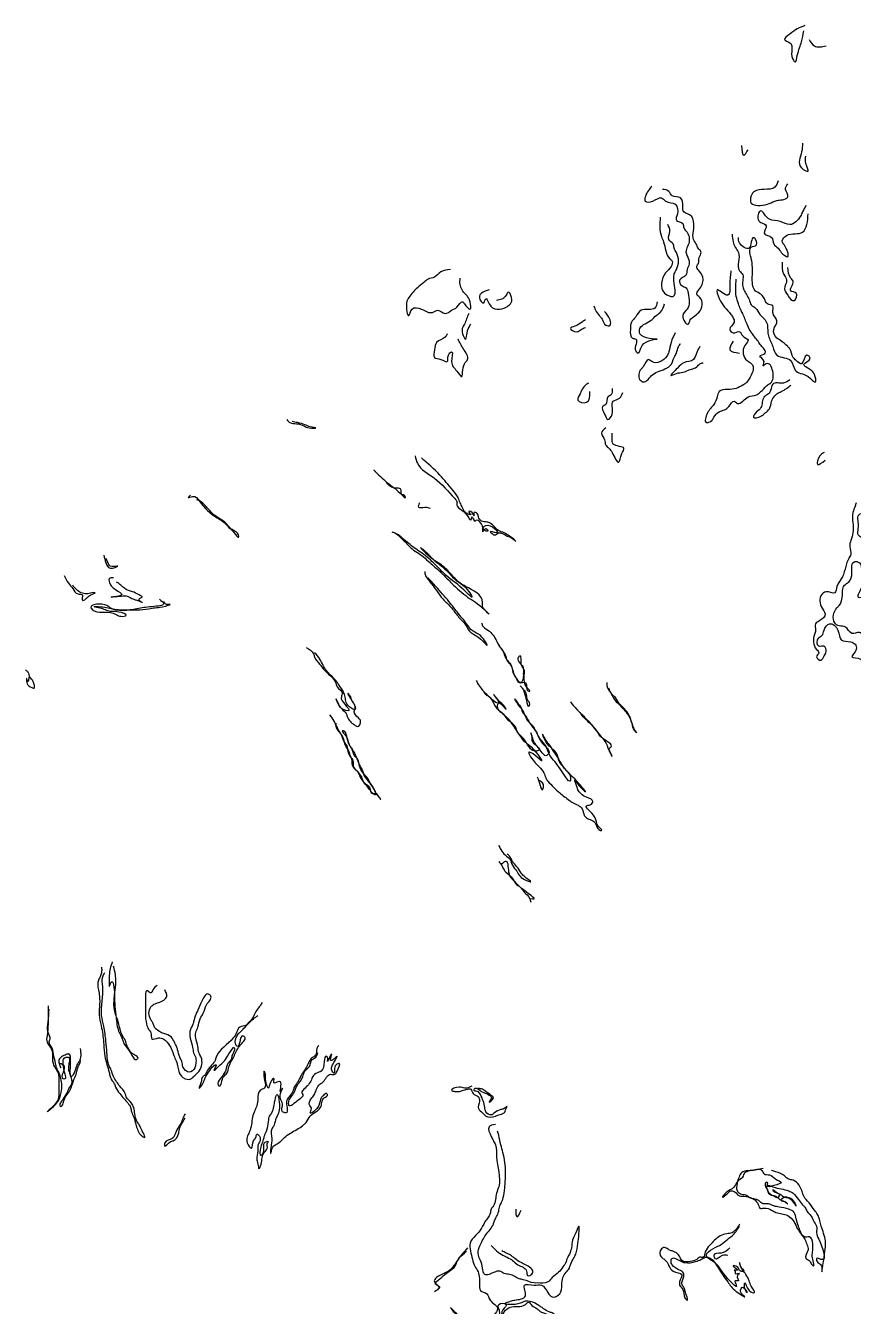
# Model space of a CAD drawing. Header units: metres. Extents: x 0 to 100, y 0 to 141.
# Drawn here: x 40.4 to 59.73, y 105.1 to 135.03 of the extents above; entities that cross this region are included whole.
import ezdxf

# ---------------------------------------------------------------- set-up
doc = ezdxf.new("R2010")
doc.units = ezdxf.units.M

msp = doc.modelspace()

# ---------------------------------------------------------------- linework, layer by layer
for points in [[(58.6, 135.025), (58.425, 134.95), (58.25, 134.825), (58.125, 134.7), (58.25, 134.625), (58.3, 134.525), (58.3, 134.3), (58.375, 134.175), (58.425, 134.325), (58.525, 134.65), (58.575, 134.9)], [(58.7, 134.7), (58.825, 134.55), (59.1, 134.55)], [(58.55, 132.275), (58.525, 132.075), (58.525, 131.7), (58.675, 131.625), (58.625, 131.8), (58.625, 131.975)], [(57.125, 132.225), (57.175, 132), (57.275, 132.125)], [(57.975, 131.4), (57.9, 131.25), (57.65, 131.2), (57.425, 131.15), (57.35, 131.05), (57.35, 130.875), (57.5, 130.825), (57.725, 130.85), (57.9, 130.925), (58, 130.95), (58.15, 130.975), (58.2, 131.025), (58.15, 131.2), (58.2, 131.325)], [(55.025, 131.275), (54.95, 131.175), (54.875, 130.925), (55.05, 130.925), (55.25, 131), (55.35, 130.925), (55.575, 130.85), (55.625, 130.625), (55.6, 130.475), (55.75, 130.4), (55.775, 130.3), (55.85, 130.2), (55.875, 129.9), (55.825, 129.775), (55.9, 129.45), (55.85, 129.325), (55.825, 129.2), (55.675, 129.075), (55.725, 128.95), (55.825, 128.9), (55.875, 128.775), (55.85, 128.4), (55.75, 128.25), (55.875, 128.05), (55.925, 128.15), (56, 128.225), (56.125, 128.325), (56.15, 128.675), (56.075, 128.75), (56.125, 128.85), (56.225, 129.1), (56.15, 129.275), (56.075, 129.375), (56.125, 129.5), (56.125, 129.575), (56.175, 129.7), (56.175, 129.75), (56.125, 129.8), (56.075, 129.9), (56, 130.025), (56, 130.225), (56, 130.45), (55.95, 130.575), (55.775, 130.675), (55.75, 130.8), (55.7, 131), (55.5, 131.05), (55.425, 131.15), (55.275, 131.2)], [(58.625, 130.825), (58.55, 130.675), (58.5, 130.575), (58.25, 130.375), (58.025, 130.45), (57.775, 130.5), (57.65, 130.625), (57.575, 130.7), (57.5, 130.525), (57.575, 130.425), (57.7, 130.35), (57.65, 130.175), (57.825, 130.075), (57.875, 129.925), (57.975, 129.825), (58.05, 129.725), (58.2, 129.625), (58.15, 129.85), (58.075, 130), (58.175, 130.125), (58.55, 130.2), (58.65, 130.375), (58.675, 130.625)], [(55.225, 130.55), (55.25, 130.1), (55.3, 129.975), (55.45, 129.575), (55.5, 129.525), (55.475, 129.4), (55.35, 129.25), (55.325, 128.775), (55.525, 128.7), (55.55, 129.225), (55.6, 129.325), (55.65, 129.525), (55.6, 129.725), (55.55, 129.825), (55.525, 129.925), (55.425, 130.025), (55.45, 130.225), (55.4, 130.375)], [(56.9, 130.15), (56.925, 129.975), (56.975, 129.85), (57.05, 129.725), (57.075, 129.3), (57.15, 129.2), (57.15, 129.075), (57.175, 128.85), (57.3, 128.625), (57.35, 128.5), (57.45, 128.425), (57.55, 128.275), (57.675, 128.15), (57.725, 128.025), (57.75, 127.775), (57.8, 127.65), (57.85, 127.525), (57.95, 127.325), (58.275, 127.2), (58.375, 126.975), (58.675, 126.825), (58.85, 126.7), (58.825, 126.875), (58.625, 127.05), (58.575, 127.1), (58.725, 127.25), (58.65, 127.325), (58.525, 127.125), (58.4, 127.2), (58.325, 127.275), (58.25, 127.475), (58.2, 127.525), (58.025, 127.675), (57.95, 127.725), (57.875, 127.925), (57.95, 128.125), (57.85, 128.325), (57.85, 128.475), (57.725, 128.525), (57.675, 128.6), (57.575, 128.75), (57.45, 128.825), (57.375, 129.025), (57.375, 129.2), (57.375, 129.375), (57.35, 129.575), (57.325, 129.675), (57.35, 129.85), (57.475, 129.9), (57.4, 130.075), (57.35, 129.975), (57.3, 129.825), (57.075, 129.95), (57.05, 130.075)], [(50.325, 129.325), (50.1, 129.275), (49.95, 129.15), (49.8, 129.1), (49.7, 129.025), (49.55, 128.9), (49.45, 128.8), (49.35, 128.675), (49.3, 128.55), (49.35, 128.25), (49.425, 128.4), (49.65, 128.4), (49.9, 128.325), (50.025, 128.375), (50.2, 128.3), (50.35, 128.375), (50.475, 128.45), (50.6, 128.575), (50.65, 128.525), (50.775, 128.4), (50.725, 128.7), (50.675, 128.75), (50.55, 128.975), (50.55, 129.125)], [(56.875, 129.3), (56.85, 128.975), (56.8, 128.725), (56.55, 128.85), (56.6, 128.65), (56.725, 128.45), (56.875, 128.275), (56.925, 128.2), (56.95, 128.1), (56.85, 127.925), (56.925, 127.85), (57.075, 127.875), (57.15, 127.775), (57.275, 127.675), (57.2, 127.55), (57.25, 127.2), (57.325, 127.15), (57.375, 127.1), (57.3, 126.775), (57.225, 126.675), (57.15, 126.625), (57, 126.55), (56.8, 126.525), (56.6, 126.475), (56.55, 126.35), (56.475, 126.175), (56.325, 125.975), (56.3, 125.75), (56.425, 125.8), (56.475, 125.875), (56.6, 126), (56.725, 126.05), (56.825, 126.125), (56.95, 126.25), (57.025, 126.2), (57.15, 126.25), (57.275, 126.35), (57.475, 126.4), (57.55, 126.45), (57.65, 126.55), (57.725, 126.625), (57.8, 126.675), (57.85, 126.95), (57.7, 127.125), (57.625, 127.075), (57.65, 127.175), (57.55, 127.3), (57.675, 127.375), (57.6, 127.525), (57.525, 127.625), (57.45, 127.725), (57.375, 127.825), (57.325, 127.9), (57.25, 128.05), (57.15, 128.3), (57.1, 128.4), (57.05, 128.525), (57, 128.7), (57, 129.1)], [(58.075, 129.5), (58.1, 129.225), (58.175, 129.075), (58.125, 128.875), (58.2, 128.725), (58.35, 128.6), (58.4, 128.775), (58.275, 128.825), (58.325, 129.05), (58.275, 129.125), (58.2, 129.375)], [(51.225, 128.85), (51.05, 128.775), (51, 128.675), (51.1, 128.55), (51.15, 128.65), (51.225, 128.525), (51.625, 128.45), (51.725, 128.525), (51.75, 128.675), (51.675, 128.8), (51.625, 128.725), (51.4, 128.6)], [(53.675, 128.475), (53.725, 128.35), (53.825, 128.225), (53.875, 128.15), (53.95, 128.025), (54.05, 128.025), (54.05, 128.15), (53.925, 128.35)], [(55.15, 128.575), (55.1, 128.425), (54.775, 128.375), (54.65, 128.225), (54.55, 128.1), (54.525, 127.925), (54.575, 127.725), (54.65, 127.7), (54.65, 127.425), (54.7, 127.375), (54.8, 127.55), (55.15, 127.7), (54.75, 127.825), (54.75, 127.95), (55.025, 128.15), (55.125, 128.25), (55.225, 128.325), (55.325, 128.525)], [(50.75, 128.3), (50.7, 128.175), (50.65, 128.05), (50.6, 127.95), (50.675, 127.7), (50.725, 127.9), (50.8, 128.05)], [(53.475, 128.15), (53.4, 128.1), (53.225, 128), (53.125, 127.95), (53.275, 127.875), (53.375, 127.925), (53.475, 127.975)], [(50.25, 127.825), (50.2, 127.75), (50, 127.625), (49.95, 127.45), (49.95, 127.275), (50.1, 127.225), (50.25, 127.175), (50.275, 127.325), (50.35, 127.4), (50.35, 127.175), (50.475, 126.95), (50.575, 126.825), (50.65, 127.125), (50.725, 127.225), (50.625, 127.475), (50.5, 127.7)], [(55.575, 127.85), (55.475, 127.625), (55.425, 127.4), (55.375, 127.3), (55.025, 127.175), (54.95, 127.225), (54.825, 127.05), (54.775, 127), (54.75, 126.75), (54.825, 126.7), (55.05, 126.875), (55.2, 126.95), (55.375, 127.025), (55.45, 127.075), (55.55, 127.275), (55.6, 127.375), (55.65, 127.525), (55.7, 127.6)], [(56.15, 127.525), (56.1, 127.45), (56, 127.225), (55.775, 127.15), (55.625, 127.025), (55.475, 126.85), (55.6, 126.9), (55.75, 126.925), (55.95, 127), (56.075, 127.05), (56.15, 127.125), (56.225, 127.15)], [(56.925, 127.65), (56.85, 127.45), (57.075, 127.375)], [(53.55, 126.675), (53.475, 126.625), (53.35, 126.425), (53.3, 126.275), (53.5, 126.225), (53.575, 126.475)], [(58.25, 126.75), (58.1, 126.675), (57.85, 126.65), (57.8, 126.5), (57.75, 126.425), (57.65, 126.35), (57.575, 126.1), (57.475, 126), (57.4, 125.875), (57.575, 125.9), (57.675, 125.975), (57.775, 126.075), (57.825, 126.25), (57.9, 126.375), (57.95, 126.425), (58.05, 126.475), (58.175, 126.55), (58.275, 126.625)], [(54.1, 126.55), (54.075, 126.4), (54, 126.35), (53.95, 126.175), (53.875, 126.125), (53.925, 125.95), (54, 125.825), (54.1, 125.95), (54.125, 126.25), (54.275, 126.325), (54.35, 126.45)], [(46.5, 125.825), (46.575, 125.75), (46.725, 125.725), (46.9, 125.675), (47.025, 125.625), (47.175, 125.625), (47.05, 125.65), (46.925, 125.7), (46.75, 125.75), (46.625, 125.775)], [(53.95, 125.625), (53.85, 125.5), (53.925, 125.35), (53.95, 125.225), (54.025, 125.15), (54.1, 125.05), (54.25, 124.825), (54.325, 125.025), (54.375, 125.15), (54.125, 125.25), (54.1, 125.375), (54.1, 125.5)], [(49.5, 124.975), (49.55, 124.8), (49.95, 124.45), (50.425, 123.975), (50.475, 123.9), (50.475, 123.825), (50.6, 123.7), (50.75, 123.525), (50.8, 123.475), (50.825, 123.55), (50.9, 123.45), (50.925, 123.475), (51.025, 123.4), (51.075, 123.275), (51.075, 123.2), (51.15, 123.275), (51.2, 123.225), (51.1, 123.25), (51.15, 123.35), (51.4, 123.175), (51.25, 123.2), (51.275, 123.175), (51.35, 123.125), (51.45, 123.175), (51.65, 123.1), (51.725, 123.075), (51.85, 122.975), (51.8, 123.025), (51.7, 123.1), (51.575, 123.175), (51.45, 123.225), (51.25, 123.4), (51.175, 123.425), (51.05, 123.45), (50.975, 123.55), (50.95, 123.625), (50.875, 123.65), (50.875, 123.575), (50.8, 123.675), (50.75, 123.675), (50.8, 123.6), (50.675, 123.65), (50.6, 123.775), (50.55, 123.875), (50.5, 124), (50.375, 124.175), (50.075, 124.525), (49.65, 124.925)], [(59.05, 125.05), (58.95, 124.975), (58.9, 124.775), (59.075, 124.875)], [(48.525, 124.65), (48.575, 124.6), (48.875, 124.325), (49.15, 124.1), (49.275, 124), (49.25, 124.05), (49.175, 124.075), (49.175, 124.175), (49, 124.225), (48.825, 124.35)], [(44.25, 124.05), (44.2, 124), (44.3, 124.025), (44.45, 123.925), (44.875, 123.525), (45, 123.45), (45.15, 123.3), (45.275, 123.175), (45.375, 123.075), (45.375, 123.125), (45.225, 123.25), (45.125, 123.35), (45.025, 123.45), (44.9, 123.525), (44.65, 123.75), (44.5, 123.9), (44.4, 123.95)], [(49.6, 123.875), (49.575, 123.775), (49.725, 123.775), (49.85, 123.75)], [(59.8, 123.875), (59.775, 123.8), (59.725, 123.65), (59.725, 123.175), (59.675, 123), (59.65, 122.85), (59.675, 122.675), (59.625, 122.575), (59.575, 122.45), (59.5, 122.2), (59.45, 122.1), (59.35, 121.925), (59.3, 121.775), (59.1, 121.8), (58.975, 121.7), (59.025, 121.375), (59.075, 121.275), (58.95, 121.125), (58.85, 121.05), (58.85, 120.9), (58.825, 120.8), (58.875, 120.45), (58.925, 120.375), (58.875, 120.275), (58.975, 120.2), (59.05, 120.3), (59.1, 120.4), (59.05, 120.525), (58.925, 120.525), (58.925, 120.725), (59, 120.775), (59.05, 120.9), (59.175, 121.05), (59.375, 120.9), (59.45, 120.675), (59.675, 120.625), (59.775, 120.575), (59.8, 120.45), (59.7, 120.275), (59.9, 120.225), (59.975, 120.125), (60.175, 120.025), (60.25, 119.9), (60.4, 119.775), (60.475, 120.125), (60.575, 120.25), (60.675, 120.325), (60.625, 120.45), (60.575, 120.525), (60.35, 120.7), (60.225, 120.525), (60.275, 120.475), (60.275, 120.375), (60.125, 120.3), (60, 120.35), (59.975, 120.6), (59.875, 120.85), (59.7, 120.825), (59.55, 120.975), (59.4, 121), (59.3, 121.075), (59.35, 121.425), (59.4, 121.475), (59.475, 121.675), (59.525, 121.95), (59.625, 122.025), (59.7, 122.25), (59.75, 122.5), (59.875, 122.475), (59.925, 122.275), (59.925, 121.9), (59.85, 121.675), (60.025, 121.725), (60.075, 121.95), (60.075, 122.15), (60.05, 122.35), (60, 122.625), (60.05, 122.8), (60.025, 123), (59.85, 123.125), (59.85, 123.275), (59.85, 123.425), (59.85, 123.575), (59.9, 123.625)], [(48.95, 123.2), (49.025, 123.175), (49.175, 123.05), (49.35, 122.875), (49.425, 122.8), (49.575, 122.7), (49.875, 122.45), (50.1, 122.25), (50.15, 122.2), (50.35, 122), (50.725, 121.675), (51.125, 121.375), (51.225, 121.275), (51.125, 121.375), (51.075, 121.45), (51.075, 121.55), (50.675, 121.925), (50.55, 122), (50.325, 122.225), (50.075, 122.45), (49.925, 122.55), (49.825, 122.65), (49.625, 122.825), (49.7, 122.75), (50.05, 122.45), (50.275, 122.25), (50.475, 122.05), (50.65, 121.925), (50.825, 121.675), (50.6, 121.875), (50.175, 122.225), (50.125, 122.275), (49.925, 122.475), (49.625, 122.725), (49.475, 122.825), (49.35, 122.925), (49.2, 123.05), (49.15, 123.1), (49.075, 123.15)], [(42.225, 122.65), (42.275, 122.475), (42.375, 122.35), (42.55, 122.4), (42.375, 122.4), (42.325, 122.475), (42.275, 122.575)], [(41.3, 122.175), (41.4, 122), (41.5, 121.875), (41.625, 121.75), (41.725, 121.725), (41.725, 121.6), (41.8, 121.625), (41.85, 121.675), (41.925, 121.725), (42.025, 121.775), (41.95, 121.775), (41.825, 121.75), (41.7, 121.775), (41.5, 121.95)], [(42.45, 122.125), (42.35, 122.1), (42.35, 122.05), (42.5, 121.85), (42.65, 121.725), (42.4, 121.675), (42.675, 121.7), (42.75, 121.7), (42.925, 121.625), (43, 121.6), (43.125, 121.55), (43.05, 121.6), (43.075, 121.65), (43.125, 121.675), (43.05, 121.725), (42.9, 121.8), (42.8, 121.825), (42.625, 121.95), (42.525, 122.025)], [(49.725, 122.275), (49.725, 122.225), (49.775, 122.125), (50, 121.825), (50.15, 121.625), (50.325, 121.45), (50.5, 121.225), (50.675, 121.025), (50.8, 120.85), (50.875, 120.8), (51.125, 120.6), (51.175, 120.55), (51.025, 120.775), (50.85, 120.875), (50.7, 121.05), (50.5, 121.3), (50.325, 121.525), (50.025, 121.875), (49.8, 122.125)], [(43.525, 121.625), (43.625, 121.525), (43.35, 121.45), (43, 121.4), (42.375, 121.425), (42.3, 121.475), (41.925, 121.425), (42, 121.35), (42.25, 121.325), (42.5, 121.275), (42.625, 121.225), (42.75, 121.25), (42.575, 121.325), (42.325, 121.35), (42.2, 121.4), (42, 121.45), (42.15, 121.45), (42.325, 121.425), (42.65, 121.375), (42.725, 121.375), (43.275, 121.4), (43.425, 121.425), (43.6, 121.45), (43.775, 121.5), (43.7, 121.5), (43.625, 121.575)], [(51.05, 121.075), (51.075, 121), (51.2, 120.9), (51.4, 120.65), (51.45, 120.55), (51.525, 120.45), (51.575, 120.35), (51.6, 120.275), (51.65, 120.2), (51.75, 120.05), (51.8, 119.875), (51.85, 119.8), (51.925, 119.675), (52.075, 119.675), (52.1, 119.6), (52.15, 119.475), (52.175, 119.475), (52.125, 119.55), (52.05, 119.7), (52.05, 119.9), (52.05, 119.95), (52, 120.05), (51.975, 120.125), (51.95, 120.3), (51.9, 120.25), (51.95, 120.125), (52.025, 120.025), (52.025, 119.875), (52.025, 119.8), (51.975, 119.675), (51.85, 119.8), (51.8, 119.9), (51.775, 120), (51.725, 120.1), (51.65, 120.2), (51.625, 120.275), (51.55, 120.425), (51.45, 120.55), (51.4, 120.675)], [(46.95, 120.5), (47.125, 120.35), (47.15, 120.275), (47.275, 120.1), (47.35, 120), (47.65, 119.65), (47.675, 119.575), (47.8, 119.425), (47.775, 119.35), (47.875, 119.15), (47.95, 119.025), (47.775, 119.075), (47.7, 119.2), (47.65, 119.3), (47.7, 119.175), (47.9, 118.925), (47.925, 118.85), (48, 118.75), (48.1, 118.675), (48.15, 118.65), (48.225, 118.775), (48.175, 118.85), (48.075, 119), (48.1, 119.1), (48.025, 119.25), (47.975, 119.375), (47.925, 119.425), (47.975, 119.325), (48.025, 119.25), (48.1, 119.05), (47.925, 119.15), (47.85, 119.4), (47.8, 119.5), (47.7, 119.65), (47.625, 119.75), (47.525, 119.85), (47.35, 120.075), (47.275, 120.225), (47.15, 120.375)], [(40.4, 119.975), (40.45, 119.925), (40.475, 119.775), (40.45, 119.7), (40.425, 119.775), (40.425, 119.675), (40.475, 119.6), (40.6, 119.55), (40.575, 119.7), (40.5, 119.8)], [(50.925, 119.725), (50.975, 119.625), (51.075, 119.5), (51.15, 119.4), (51.225, 119.35), (51.325, 119.2), (51.45, 119.025), (51.575, 118.925), (51.8, 118.65), (51.95, 118.425), (52.05, 118.3), (52.15, 118.225), (52.45, 117.85), (52.3, 117.975), (52.15, 118.05), (52.225, 117.9), (52.425, 117.675), (52.525, 117.525), (52.55, 117.45), (52.6, 117.375), (52.875, 117.1), (53.1, 116.925), (53.175, 116.875), (53.4, 116.725), (53.45, 116.575), (53.525, 116.5), (53.65, 116.45), (53.725, 116.35), (53.825, 116.225), (53.85, 116.225), (53.775, 116.325), (53.725, 116.45), (53.625, 116.625), (53.5, 116.8), (53.6, 116.825), (53.65, 116.9), (53.5, 117), (53.3, 117.175), (53.275, 117.25), (53.225, 117.4), (53.325, 117.275), (53.475, 117.125), (53.225, 117.425), (53.1, 117.55), (52.925, 117.75), (52.85, 117.875), (52.825, 117.975), (52.675, 118.15), (52.5, 118.4), (52.475, 118.475), (52.5, 118.425), (52.55, 118.325), (52.625, 118.225), (52.725, 118.075), (52.825, 117.925), (52.9, 117.8), (53.025, 117.625), (53.125, 117.475), (53.125, 117.4), (52.825, 117.75), (52.7, 117.9), (52.6, 118.075), (52.55, 118.2), (52.425, 118.35), (52.325, 118.525), (52.275, 118.625), (52.125, 118.8), (52.05, 118.95), (52, 119.05), (51.9, 119.175), (51.825, 119.3), (51.875, 119.225), (51.975, 119.075), (52, 119), (52.075, 118.9), (52.15, 118.775), (52.25, 118.625), (52.325, 118.525), (52.375, 118.425), (52.425, 118.325), (52.55, 118.175), (52.625, 118.05), (52.575, 117.975), (52.4, 118.125), (52.25, 118.35), (52.225, 118.45), (52.2, 118.5), (52.225, 118.4), (52.225, 118.325), (52.4, 118.1), (52.3, 118.075), (52.125, 118.225), (52, 118.4), (51.875, 118.55), (51.85, 118.625), (51.675, 118.8), (51.575, 118.925), (51.425, 119.1), (51.45, 119.2), (51.625, 119.05), (51.6, 119.1), (51.45, 119.25), (51.35, 119.375), (51.325, 119.4), (51.425, 119.275), (51.45, 119.2), (51.275, 119.3), (51.05, 119.525)], [(51.95, 119.6), (52, 119.55), (52.075, 119.35), (52.1, 119.25), (52.15, 119.125), (52.175, 119.175), (52.125, 119.275), (52.1, 119.4), (52.05, 119.5)], [(53.975, 119.675), (53.975, 119.6), (54.075, 119.425), (54.125, 119.325), (54.225, 119.2), (54.45, 118.95), (54.525, 118.825), (54.575, 118.675), (54.625, 118.575), (54.675, 118.5), (54.65, 118.525), (54.575, 118.675), (54.525, 118.85), (54.325, 119.125), (54.275, 119.175), (54.175, 119.325), (54.075, 119.425), (54.025, 119.55)], [(53.125, 119.225), (53.275, 119.05), (53.325, 119), (53.5, 118.825), (53.65, 118.65), (53.875, 118.375), (53.975, 118.225), (54, 118.15), (54.05, 118.05), (54.1, 117.95), (54.05, 118.05), (54.025, 118.125), (54.075, 118.175), (53.875, 118.375), (53.725, 118.575), (53.45, 118.85), (53.35, 118.975)], [(47.5, 118.925), (47.6, 118.775), (47.65, 118.675), (47.7, 118.575), (47.75, 118.5), (47.8, 118.375), (47.85, 118.275), (47.9, 118.2), (47.925, 118.075), (48, 117.925), (48.05, 117.825), (48.05, 117.725), (48.15, 117.6), (48.2, 117.5), (48.275, 117.375), (48.45, 117.175), (48.475, 117.1), (48.6, 117.075), (48.65, 117), (48.7, 116.95), (48.6, 117.075), (48.55, 117.175), (48.45, 117.325), (48.4, 117.425), (48.275, 117.575), (48.2, 117.725), (48.175, 117.85), (48.1, 117.95), (48.05, 118.05), (48.025, 118.125), (47.975, 118.2), (47.925, 118.325), (47.9, 118.425), (47.825, 118.55), (47.8, 118.55), (47.85, 118.475), (47.925, 118.325), (47.975, 118.2), (48.025, 118.125), (48.125, 117.925), (48.175, 117.8), (48.225, 117.7), (48.275, 117.6), (48.3, 117.525), (48.4, 117.375), (48.5, 117.25), (48.55, 117.15), (48.575, 117.05), (48.475, 117.125), (48.4, 117.225), (48.275, 117.4), (48.25, 117.475), (48.15, 117.6), (48.025, 117.775), (48.025, 117.85), (47.975, 118), (47.95, 118.075), (47.9, 118.15), (47.85, 118.275), (47.8, 118.425), (47.725, 118.525), (47.65, 118.65), (47.65, 118.725)], [(52.35, 117.475), (52.4, 117.325), (52.475, 117.175), (52.5, 117.25), (52.4, 117.4)], [(51.45, 115.875), (51.5, 115.775), (51.6, 115.65), (51.725, 115.525), (51.75, 115.45), (51.85, 115.3), (52.05, 115.075), (52.2, 115.025), (52.075, 115.125), (51.975, 115.225), (51.875, 115.375), (51.775, 115.5), (51.7, 115.625), (51.65, 115.675)], [(51.45, 115.5), (51.525, 115.4), (51.575, 115.3), (51.775, 115.1), (51.85, 114.975), (51.95, 114.9), (52.05, 114.775), (52.175, 114.625), (52.2, 114.55), (52.2, 114.625), (52.25, 114.625), (51.975, 114.875), (51.85, 115), (51.775, 115.075), (51.7, 115.2), (51.625, 115.5), (51.5, 115.425)], [(42.425, 113.15), (42.375, 113), (42.35, 112.625), (42.35, 112.575), (42.4, 112.675), (42.475, 112.4), (42.475, 112.3), (42.525, 111.775), (42.55, 111.6), (42.6, 111.475), (42.65, 111.375), (42.675, 111.3), (42.725, 111.2), (42.85, 111.025), (43, 110.875), (43.025, 110.9), (42.95, 110.975), (42.875, 111.025), (42.75, 111.25), (42.725, 111.325), (42.675, 111.4), (42.625, 111.525), (42.6, 111.6), (42.55, 111.8), (42.5, 111.925), (42.5, 112.85), (42.45, 113.05)], [(42.175, 113.025), (42.175, 112.925), (42.15, 112.825), (42.1, 112.725), (42.1, 112.5), (42.125, 112.35), (42.125, 111.85), (42.175, 111.6), (42.225, 111.225), (42.25, 110.95), (42.3, 110.75), (42.35, 110.575), (42.375, 110.475), (42.425, 110.375), (42.475, 110.3), (42.5, 110.225), (42.6, 110.075), (42.7, 109.95), (42.85, 109.75), (42.875, 109.65), (42.925, 109.525), (42.975, 109.35), (43, 109.275), (43.05, 109.15), (43.1, 109.1), (43.175, 109.05), (43.1, 109.25), (43.05, 109.35), (43, 109.425), (42.95, 109.6), (42.925, 109.75), (42.875, 109.85), (42.75, 110), (42.725, 110.075), (42.6, 110.25), (42.525, 110.35), (42.45, 110.475), (42.4, 110.625), (42.35, 110.725), (42.3, 111.025), (42.275, 111.3), (42.225, 111.65), (42.175, 111.9), (42.2, 112.575), (42.2, 112.8), (42.25, 112.9)], [(43.475, 112.6), (43.375, 112.5), (43.325, 112.425), (43.25, 112.475), (43.2, 112.25), (43.225, 111.7), (43.275, 111.575), (43.325, 111.5), (43.35, 111.35), (43.5, 111.375), (43.625, 111.35), (43.775, 111.175), (43.825, 111.075), (43.85, 111), (43.9, 110.875), (43.95, 110.725), (43.975, 110.6), (44.075, 110.45), (44.275, 110.425), (44.325, 110.475), (44.45, 110.6), (44.5, 110.925), (44.45, 111.025), (44.425, 111.175), (44.375, 111.375), (44.375, 111.5), (44.425, 111.625), (44.475, 111.825), (44.55, 111.95), (44.625, 112.15), (44.725, 112.35), (44.675, 112.4), (44.525, 112.25), (44.425, 112.025), (44.375, 111.925), (44.325, 111.75), (44.3, 111.675), (44.25, 111.575), (44.3, 111.15), (44.325, 111.025), (44.375, 110.9), (44.375, 110.775), (44.35, 110.675), (44.225, 110.575), (44.075, 110.7), (44.05, 110.825), (44, 110.925), (43.95, 111.1), (43.925, 111.175), (43.875, 111.275), (43.8, 111.4), (43.625, 111.475), (43.525, 111.525), (43.4, 111.65), (43.375, 111.725), (43.325, 111.8), (43.325, 112.1), (43.425, 112.175), (43.5, 112.2), (43.7, 112.35), (43.65, 112.5)], [(40.925, 112.125), (40.925, 111.7), (40.9, 111.425), (40.9, 111.275), (41, 111.125), (41.025, 110.875), (41.075, 110.7), (41.125, 110.625), (41.175, 110.15), (41.15, 109.925), (40.9, 109.65), (41.05, 109.775), (41.125, 109.85), (41.175, 110.575), (41.125, 110.675), (41.1, 110.775), (41.05, 111), (41, 111.175), (40.95, 111.275), (40.975, 111.35), (40.925, 111.5), (40.925, 111.75), (40.95, 112.05)], [(45.925, 112.2), (45.875, 112.125), (45.8, 112.025), (45.65, 111.775), (45.6, 111.725), (45.55, 111.675), (45.4, 111.625), (45.325, 111.5), (45.25, 111.375), (44.85, 110.925), (44.825, 110.85), (44.65, 110.625), (44.575, 110.5), (44.525, 110.45), (44.5, 110.35), (44.45, 110.2), (44.55, 110.325), (44.575, 110.4), (44.675, 110.575), (44.8, 110.725), (44.85, 110.75), (44.8, 110.625), (44.9, 110.7), (45.15, 111), (45.275, 111.15), (45.275, 111.075), (45.225, 110.975), (45.2, 110.875), (45.125, 110.775), (45.075, 110.625), (45.025, 110.525), (44.95, 110.425), (44.9, 110.275), (44.925, 110.25), (44.975, 110.325), (45.025, 110.475), (45.1, 110.55), (45.15, 110.7), (45.175, 110.775), (45.25, 110.9), (45.3, 111.025), (45.375, 111.15), (45.475, 111.275), (45.525, 111.375), (45.475, 111.425), (45.4, 111.275), (45.35, 111.175), (45.3, 111.25), (45.3, 111.325), (45.375, 111.475), (45.425, 111.525), (45.5, 111.6), (45.725, 111.825), (45.825, 111.9)], [(41.675, 111.125), (41.65, 110.825), (41.6, 110.75), (41.55, 110.6), (41.475, 110.475), (41.45, 110.8), (41.4, 111), (41.325, 110.975), (41.175, 110.8), (41.225, 110.675), (41.2, 110.775), (41.275, 110.75), (41.275, 110.425), (41.325, 110.425), (41.325, 110.525), (41.275, 110.8), (41.3, 110.9), (41.4, 110.925), (41.4, 110.7), (41.425, 110.55), (41.475, 110.4), (41.475, 110.3), (41.425, 110.225), (41.375, 110.125), (41.275, 109.95), (41.225, 109.875), (41.2, 109.8), (41.225, 109.775), (41.275, 109.85), (41.3, 109.925), (41.4, 110.1), (41.45, 110.175), (41.475, 110.25), (41.55, 110.45), (41.6, 110.6), (41.625, 110.7), (41.675, 110.8), (41.675, 110.875)], [(47.25, 111.2), (47.2, 111.125), (47.175, 110.975), (47.075, 110.9), (47.025, 110.825), (46.975, 110.725), (46.9, 110.6), (46.85, 110.525), (46.8, 110.425), (46.725, 110.3), (46.675, 110.225), (46.65, 110.15), (46.575, 110.025), (46.5, 109.925), (46.475, 109.625), (46.4, 109.65), (46.4, 109.8), (46.35, 110.075), (46.4, 110.2), (46.35, 110.125), (46.35, 110.35), (46.3, 110.35), (46.2, 110.325), (46.2, 110.425), (46.125, 110.35), (46.075, 110.2), (46, 110.45), (46, 110.525), (45.975, 110.6), (45.975, 110.425), (45.975, 110.2), (45.875, 110.15), (45.825, 109.95), (45.8, 109.8), (45.75, 109.675), (45.7, 109.525), (45.675, 109.35), (45.625, 109.175), (45.575, 108.925), (45.675, 108.8), (45.725, 108.975), (45.775, 109.05), (45.8, 109.125), (45.875, 109.05), (45.875, 108.975), (45.825, 108.85), (45.825, 108.725), (45.8, 108.55), (45.825, 108.425), (45.85, 108.325), (45.9, 108.425), (45.925, 108.575), (45.975, 108.7), (46.05, 108.825), (46.05, 108.925), (46.075, 108.95), (46.025, 108.95), (45.95, 108.7), (45.9, 108.625), (45.9, 108.825), (45.95, 108.975), (45.975, 109.075), (46.025, 109.2), (46.075, 109.425), (46.1, 109.55), (46.15, 109.625), (46.2, 109.775), (46.225, 109.925), (46.275, 110.05), (46.325, 109.875), (46.275, 109.55), (46.225, 109.425), (46.2, 109.325), (46.15, 109.25), (46.15, 109.025), (46.125, 108.8), (46.125, 108.675), (46.175, 108.825), (46.275, 108.9), (46.475, 109.075), (46.625, 109.175), (46.9, 109.35), (46.95, 109.4), (47.05, 109.55), (47.3, 109.775), (47.325, 109.9), (47.375, 109.975), (47.45, 110.05), (47.425, 110.075), (47.35, 110.025), (47.3, 109.975), (47.25, 109.8), (47.05, 109.625), (47.075, 109.725), (47.025, 109.825), (47.05, 109.925), (47.125, 110.025), (47.175, 110.125), (47.25, 110.275), (47.35, 110.35), (47.525, 110.525), (47.625, 110.525), (47.675, 110.6), (47.725, 110.775), (47.65, 110.75), (47.6, 110.55), (47.55, 110.625), (47.55, 110.7), (47.6, 110.8), (47.675, 110.95), (47.625, 110.9), (47.525, 110.85), (47.55, 111), (47.5, 110.925), (47.45, 110.825), (47.45, 110.925), (47.425, 110.95), (47.375, 110.825), (47.3, 110.6), (47.25, 110.575), (47.125, 110.5), (47.075, 110.4), (46.9, 110.175), (46.85, 110.1), (46.875, 110.05), (46.775, 109.925), (46.55, 109.8), (46.55, 109.9), (46.6, 110), (46.675, 110.1), (46.7, 110.175), (46.75, 110.275), (46.825, 110.375), (46.875, 110.475), (46.925, 110.6), (47.05, 110.75), (47.075, 110.85), (47.175, 110.925), (47.225, 111.025)], [(50.825, 110.25), (50.65, 110.2), (50.525, 110.225), (50.35, 110.15), (50.425, 110.125), (50.7, 110.175), (50.8, 110.175), (50.85, 110.075), (50.975, 110), (51, 109.9), (50.975, 109.725), (51.075, 109.625), (51.15, 109.55), (51.375, 109.55), (51.45, 109.575), (51.575, 109.625), (51.625, 109.725), (51.65, 109.775), (51.575, 109.725), (51.5, 109.7), (51.35, 109.625), (51.275, 109.575), (51.15, 109.65), (51.125, 109.75), (51.025, 110.05), (50.95, 110.125), (50.875, 110.15), (50.9, 110.2), (50.975, 110.175), (51.1, 110.1), (51.275, 109.95), (51.225, 109.875), (51.325, 109.975), (51.25, 110.05), (51.075, 110.175), (50.975, 110.2)], [(44.125, 109.6), (44.075, 109.5), (44.025, 109.375), (43.975, 109.3), (43.9, 109.15), (43.825, 109.025), (43.65, 108.925), (43.65, 108.85), (43.775, 108.95), (43.85, 108.975), (43.975, 109.15), (44, 109.275), (44.05, 109.375), (44.125, 109.5)], [(51.375, 109.35), (51.225, 109.3), (51.275, 109.075), (51.325, 108.975), (51.375, 108.875), (51.4, 108.6), (51.45, 107.9), (51.4, 107.75), (51.375, 107.6), (51.325, 107.45), (51.275, 107.375), (51.25, 107.275), (51.2, 107.175), (51.125, 107.075), (51.075, 106.975), (50.95, 106.8), (50.8, 106.625), (50.825, 106.25), (50.875, 106.075), (50.95, 105.95), (51, 105.625), (51.025, 105.475), (51.175, 105.4), (51.25, 105.25), (51.425, 105.05), (51.4, 104.975), (51.3, 104.875), (51.25, 104.825), (51.1, 104.725), (50.875, 104.725), (50.6, 104.825), (50.4, 105), (50.325, 105.075), (50.425, 104.95), (50.55, 104.875), (50.675, 104.725), (50.8, 104.725), (50.875, 104.625), (50.85, 104.6), (50.975, 104.65), (51.2, 104.7), (51.275, 104.725), (51.425, 104.85), (51.475, 104.95), (51.45, 105.15), (51.625, 105.15), (51.55, 105.025), (51.575, 104.625), (51.575, 104.1), (51.675, 103.8), (51.65, 103.975), (51.65, 104.075), (51.65, 105.05), (51.8, 105.1), (51.9, 105.1), (52.075, 105.15), (52.15, 105.2), (52.225, 105.125), (52.35, 105.05), (52.4, 105), (52.5, 104.95), (52.575, 104.925), (52.65, 104.875), (52.775, 104.825), (52.85, 104.8), (52.95, 104.75), (53.05, 104.7), (53.275, 104.675), (53.45, 104.675), (53.675, 104.725), (53.725, 104.8), (53.6, 104.775), (53.1, 104.75), (53.025, 104.8), (52.925, 104.825), (52.775, 104.9), (52.7, 104.95), (52.625, 104.975), (52.5, 105.05), (52.425, 105.1), (52.3, 105.175), (52.075, 105.225), (51.95, 105.175), (51.6, 105.175), (51.725, 105.225), (51.825, 105.25), (52.075, 105.35), (52.05, 105.6), (52.275, 105.6), (52.45, 105.6), (52.6, 105.425), (52.7, 105.325), (52.875, 105.4), (52.925, 105.6), (52.95, 105.775), (53.025, 105.9), (53.1, 106), (53.125, 106.075), (53.2, 106.225), (53.25, 106.325), (53.3, 106.575), (53.325, 106.8), (53.325, 106.975), (53.25, 106.825), (53.175, 106.65), (53.15, 106.475), (53.1, 106.325), (53.05, 106.225), (53.025, 106.15), (52.95, 106.025), (52.85, 105.9), (52.7, 105.775), (52.6, 105.675), (52.35, 105.65), (52.275, 105.65), (52.025, 105.725), (51.925, 105.75), (51.825, 105.8), (51.7, 105.85), (51.575, 105.875), (51.475, 105.925), (51.225, 105.85), (51.125, 105.85), (51.075, 106), (51.025, 106.175), (50.975, 106.3), (51.075, 106.65), (51.15, 106.775), (51.25, 106.9), (51.325, 107.025), (51.35, 107.1), (51.4, 107.2), (51.45, 107.325), (51.475, 107.45), (51.525, 107.55), (51.575, 107.75), (51.55, 108.7), (51.5, 108.875), (51.45, 109.1), (51.425, 109.2)], [(57.625, 108.325), (57.325, 108.275), (57.15, 108.25), (57.025, 108.025), (56.9, 107.85), (56.725, 107.725), (56.675, 107.65), (56.75, 107.7), (56.875, 107.8), (56.975, 107.775), (57.05, 107.7), (57.175, 107.675), (57.375, 107.625), (57.45, 107.575), (57.525, 107.45), (57.55, 107.4), (57.65, 107.4), (57.825, 107.35), (57.925, 107.3), (58.2, 107.225), (58.35, 107.075), (58.425, 106.925), (58.475, 106.85), (58.525, 106.775), (58.6, 106.675), (58.65, 106.55), (58.675, 106.425), (58.625, 106.225), (58.7, 106.175), (58.75, 106.1), (58.8, 106.05), (58.775, 106.275), (58.775, 106.3), (58.7, 106.725), (58.6, 106.725), (58.5, 106.85), (58.45, 106.975), (58.4, 107.15), (58.35, 107.3), (58.225, 107.375), (58, 107.425), (57.875, 107.45), (57.75, 107.5), (57.625, 107.5), (57.525, 107.575), (57.3, 107.65), (57.225, 107.7), (57.1, 107.725), (57.025, 107.8), (57.025, 107.975), (57.05, 108.05), (57.15, 108.125), (57.2, 108.225), (57.325, 108.275), (57.6, 108.275), (57.65, 108.2), (57.775, 108.175), (57.925, 108.075), (58.05, 108), (57.875, 107.925), (57.725, 107.925), (57.725, 108), (57.7, 108), (57.675, 107.925), (57.725, 107.825), (57.75, 107.75), (57.925, 107.675), (58.025, 107.6), (58.125, 107.55), (58.2, 107.5), (58.175, 107.525), (58.05, 107.575), (58.1, 107.65), (58.25, 107.625), (58.4, 107.45), (58.275, 107.625), (58.125, 107.65), (58.05, 107.7), (57.925, 107.775), (57.85, 107.825), (57.9, 107.775), (58, 107.725), (57.975, 107.65), (57.875, 107.675), (57.725, 107.825), (57.725, 107.925), (57.85, 107.9), (58.05, 107.85), (58.225, 107.8), (58.325, 107.75), (58.45, 107.6), (58.55, 107.475), (58.6, 107.425), (58.65, 107.325), (58.775, 107.175), (58.8, 107.1), (58.875, 106.975), (58.875, 106.825), (58.925, 106.675), (58.975, 106.2), (58.875, 106.225), (58.875, 106.175), (58.95, 106.1), (59, 106), (59, 105.925), (59.05, 106.25), (59.075, 106.675), (59.025, 106.85), (58.95, 107.1), (58.9, 107.25), (58.825, 107.35), (58.7, 107.525), (58.575, 107.675), (58.55, 107.75), (58.325, 108.05), (58.225, 108.075), (58.125, 108.15), (57.925, 108.25), (57.825, 108.275)], [(51.85, 107.375), (51.85, 107.275), (51.875, 107.2), (51.975, 107.35)], [(57.075, 107.025), (56.9, 106.825), (56.775, 106.8), (56.625, 106.75), (56.375, 106.525), (56.275, 106.375), (56.225, 106.25), (56.15, 106.25), (56.075, 106.2), (55.925, 106.15), (55.725, 106.175), (55.675, 106.275), (55.5, 106.4), (55.425, 106.425), (55.35, 106.475), (55.25, 106.45), (55.25, 106.25), (55.325, 106.2), (55.425, 106.05), (55.525, 105.925), (55.725, 105.85), (55.675, 105.675), (55.675, 105.6), (55.75, 105.5), (55.8, 105.3), (55.85, 105.25), (55.8, 105.475), (55.775, 105.55), (55.725, 105.625), (55.775, 105.8), (55.75, 105.9), (55.675, 105.95), (55.5, 106.075), (55.475, 106.15), (55.5, 106.225), (55.675, 106.175), (55.8, 106.125), (56.05, 106.15), (56.175, 106.2), (56.275, 106.25), (56.675, 105.85), (56.8, 105.675), (57, 105.45), (57.2, 105.325), (57.1, 105.45), (57.15, 105.55), (57.25, 105.425), (57.2, 105.525), (57.2, 105.65), (57.3, 105.475), (57.425, 105.425), (57.35, 105.575), (57.3, 105.7), (57.225, 105.85), (57.15, 105.95), (57.1, 106.05), (57.075, 106.125), (57.075, 106.1), (57.125, 106), (57.175, 105.925), (57.1, 105.925), (57.025, 106.025), (56.925, 106.05), (57.025, 105.95), (56.95, 105.95), (56.975, 105.925), (56.975, 105.875), (57.075, 105.875), (57.025, 105.825), (57.05, 105.7), (56.975, 105.7), (57, 105.6), (56.7, 105.875), (56.5, 106.125), (56.3, 106.3), (56.45, 106.45), (56.65, 106.55), (56.8, 106.675), (56.9, 106.75), (57.075, 106.975)], [(51.275, 106.525), (51.4, 106.4), (51.55, 106.3), (51.65, 106.25), (51.775, 106.175), (51.9, 106.075), (52.1, 105.925), (52.125, 105.825), (52.175, 105.825), (52.25, 105.9), (52.075, 106.075), (51.975, 106.125), (51.825, 106.225), (51.725, 106.3), (51.625, 106.35), (51.525, 106.4)], [(50.725, 106.475), (50.575, 106.3), (50.5, 106.2), (50.275, 105.925), (50.175, 105.875), (49.95, 105.675), (50.05, 105.55), (50, 105.475), (49.95, 105.45), (50.025, 105.5), (50.075, 105.55), (49.975, 105.625), (50.075, 105.75), (50.225, 105.875), (50.45, 106.075), (50.5, 106.2), (50.65, 106.35), (50.7, 106.4)], [(56.85, 106.475), (56.65, 106.35), (56.475, 106.3), (56.5, 106.225), (56.675, 106.3), (56.8, 106.3)]]:
    msp.add_spline(points, degree=3)

doc.saveas('drawing.dxf')
